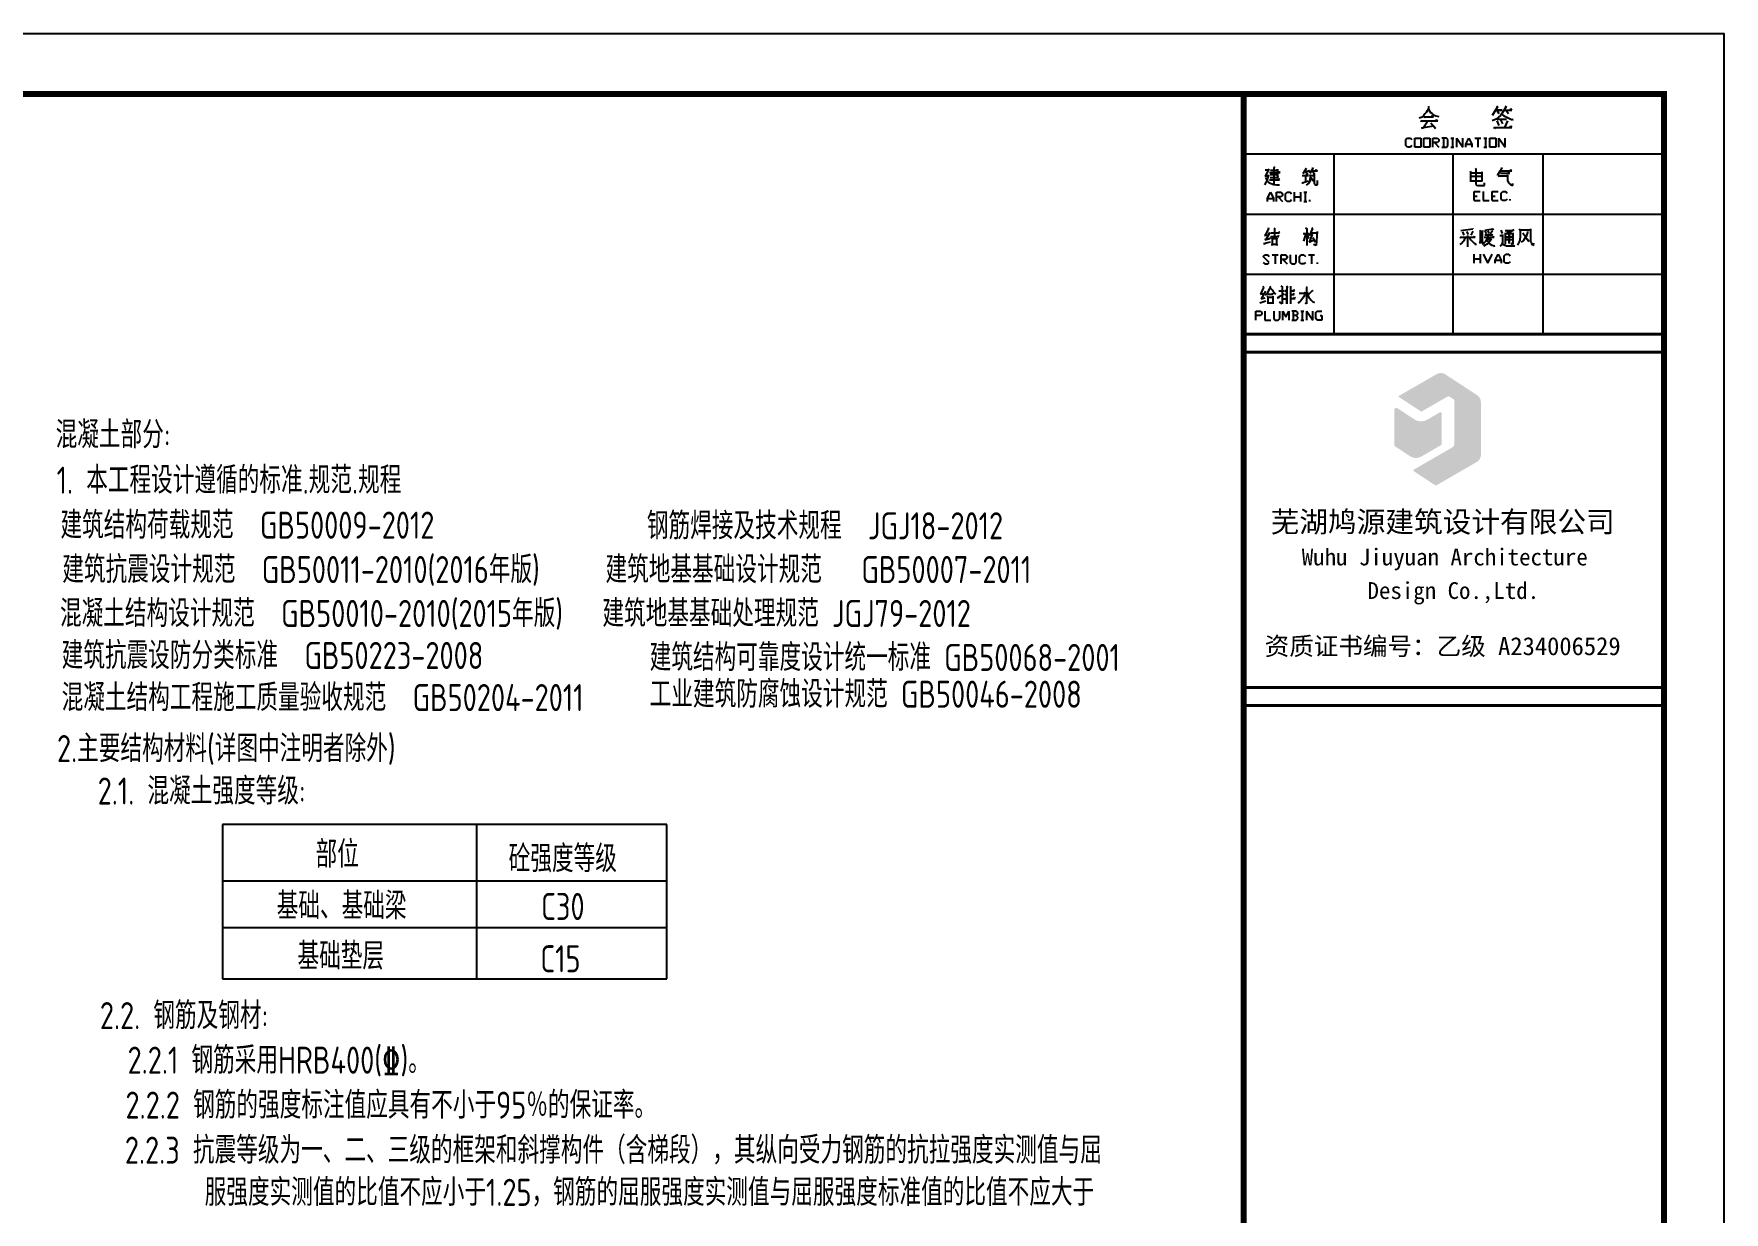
# Model space of a CAD drawing. Extents: x -307088 to 5640332, y -3541089 to -2181377.
# Drawn here: x 5535529 to 5563676, y -3023308 to -3003689 of the extents above; entities that cross this region are included whole.
import ezdxf

# ---------------------------------------------------------------- set-up
doc = ezdxf.new("R2010")
doc.units = 0
doc.header["$LTSCALE"] = 100
doc.header["$MEASUREMENT"] = 0
doc.layers.get('0').update_dxf_attribs({"linetype": 'CONTINUOUS'})
doc.layers.add('PUB_TITLE', color=4, linetype='CONTINUOUS')
doc.layers.add('WINDOW_TEXT', color=7, linetype='CONTINUOUS')
doc.styles.add('_HZTXT', font='tssdeng.shx', dxfattribs={"width": 0.8, "bigfont": 'HZTXT.shx'})
doc.styles.add('STYLE4', font='', dxfattribs={"width": 0.8})
doc.styles.add('图签2', font='simhei.ttf', dxfattribs={"height": 1000})
doc.styles.get('STYLE4').set_extended_font_data('FangSong_GB2312')

# ---------------------------------------------------------------- blocks, each defined once
blk = doc.blocks.new('A$C14C63DED')
at = {"layer": 'PUB_TITLE'}
h = blk.add_hatch(color=256, dxfattribs=at)
edge = h.paths.add_edge_path()
edge.add_ellipse((3863.324839140289, 52293.58846832626), major_axis=(-96.11861905933911, 96.11861905933907), ratio=0.9999999999999653, start_angle=225.0000000001424, end_angle=281.7428642561471)
edge.add_line((3937.869731198065, 52407.2574479105), (3406.361421654932, 52755.82422155421))
edge.add_ellipse((3331.816529597156, 52642.15524197044), major_axis=(-96.11861905915728, 96.11861905915721), ratio=0.9999999999999974, start_angle=-78.25713574382821, end_angle=-14.99999997287442)
edge.add_line((3263.850402223878, 52759.87602764415), (2619.976920763962, 52388.13550020708))
edge.add_line((2619.976920763962, 52388.13550020661), (3007.587151332758, 52133.93806796661))
edge.add_line((3007.587151332758, 52133.93806796707), (3442.204017699696, 52384.86423248379))
edge.add_ellipse((3459.195549543016, 52355.43403606536), major_axis=(24.02965476462497, 24.02965476462495), ratio=0.9999999999999747, start_angle=371.7428642561522, end_angle=435.0000000271238, ccw=False)
edge.add_line((3477.83177255746, 52383.85128096119), (3541.923982386477, 52341.81917272462))
edge.add_ellipse((3523.287759373896, 52313.40192782879), major_axis=(24.02965476518551, 24.02965476518549), ratio=0.9999999999997464, start_angle=314.99999999992565, end_angle=371.74286425592777, ccw=False)
edge.add_line((3557.270823060535, 52313.40192782832), (3557.270823060535, 51598.38360920548))
edge.add_ellipse((3489.304695687257, 51598.38360920595), major_axis=(-48.05930952963007, 48.05930952963), ratio=0.999999999999946, start_angle=165.0000000265585, end_angle=224.999999999599, ccw=False)
edge.add_line((3523.287759373896, 51539.52321636863), (2888.642525701784, 51173.11062026955))
edge.add_ellipse((2898.837444803677, 51155.45250241878), major_axis=(-14.41779285875863, 14.41779285875861), ratio=0.9999999999999009, start_angle=-14.99999997343389, end_angle=101.742864255415)
edge.add_line((2887.655710997991, 51138.40215548128), (3237.080770551227, 50909.24681877019))
edge.add_ellipse((3248.262504356913, 50926.29716570722), major_axis=(14.41779285878494, 14.41779285878494), ratio=0.9999999999999939, start_angle=191.7428642543983, end_angle=255.000000025383)
edge.add_line((3258.457423462532, 50908.63904785598), (3931.290966511704, 51297.09967462998))
edge.add_ellipse((3863.324839140289, 51414.82046030369), major_axis=(96.11861905947087, 96.11861905947083), ratio=0.9999999999999477, start_angle=255.0000000270828, end_angle=315.0000000001423)
edge.add_line((3999.257093886845, 51414.82046030415), (3999.257093886845, 52293.58846832672))
h = blk.add_hatch(color=256, dxfattribs=at)
edge = h.paths.add_edge_path()
edge.add_ellipse((2584.989450226538, 51579.92808383238), major_axis=(19.81075613763312, 19.81075613763311), ratio=0.9999999999998969, start_angle=135.0000000030776, end_angle=191.742864259058)
edge.add_line((2569.625198303722, 51556.50006897934), (2824.955129499547, 51389.05295905843))
edge.add_ellipse((2917.140641047619, 51529.6210481748), major_axis=(-118.8645368261325, 118.8645368261325), ratio=0.9999999999999803, start_angle=101.7428642559012, end_angle=165.0000000269085)
edge.add_line((3001.190561125986, 51384.04231638601), (3331.906935161911, 51574.98150375206))
edge.add_ellipse((3317.898615146987, 51599.24462571694), major_axis=(-19.81075613763768, 19.81075613763768), ratio=0.9999999999999422, start_angle=165.0000000269174, end_angle=224.9999999999087)
edge.add_line((3345.915255173109, 51599.24462571694), (3345.915255173109, 52104.60047014337))
edge.add_ellipse((3325.525416961871, 52104.60047014384), major_axis=(14.41779285884241, 14.4177928588424), ratio=0.999999999999947, start_angle=314.9999999999985, end_angle=435.0000000256456)
edge.add_line((3315.330497856252, 52122.25858799508), (3104.090503401123, 52000.29912046669))
edge.add_ellipse((3002.141312344931, 52176.88029897772), major_axis=(-144.1779285887419, 144.1779285887419), ratio=0.999999999999995, start_angle=101.74286425591981, end_angle=165.0000000268788, ccw=False)
edge.add_line((2890.323974258266, 52006.37682960229), (2609.592083242722, 52190.48271798203))
edge.add_ellipse((2590.955860226415, 52162.06547308573), major_axis=(24.02965476501277, 24.02965476501276), ratio=0.9999999999999017, start_angle=11.7428642554654, end_angle=134.9486282428271)
edge.add_line((2556.972810200416, 52162.09594251076), (2556.972810200416, 51579.92808383098))
for p, q in [((3103.450805797242, 57142.10757401586), (3087.45080578234, 57114.10757402005)), ((3131.450805823319, 57198.10757400654), (3103.450805797242, 57142.10757401586)), ((3123.450805815868, 57218.10757400328), (3131.450805823319, 57198.10757400654)), ((3127.450805819593, 57178.1075740098), (3139.450805830769, 57150.10757401446)), ((3139.450805830769, 57150.10757401446), (3155.45080584567, 57122.10757401865)), ((4275.450806888752, 57210.10757400468), (4191.450806810521, 57070.10757402703)), ((4191.450806810521, 57070.10757402703), (4239.450806855224, 57154.10757401353)), ((4239.450806855224, 57154.10757401353), (4351.450806959532, 57154.10757401353)), ((4259.450806873851, 57226.10757400189), (4283.450806896202, 57202.10757400608)), ((4263.450806877576, 57154.10757401353), (4295.450806907378, 57098.10757402238)), ((4351.450806959532, 57154.10757401353), (4263.450806877576, 57154.10757401353)), ((4283.450806896202, 57202.10757400608), (4275.450806888752, 57210.10757400468)), ((4415.450807019137, 57206.10757400561), (4351.450806959532, 57106.10757402144)), ((4387.45080699306, 57154.10757401353), (4515.450807112269, 57154.10757401353)), ((4399.450807004236, 57222.10757400282), (4423.450807026587, 57202.10757400608)), ((4423.450807026587, 57202.10757400608), (4415.450807019137, 57206.10757400561)), ((4419.450807022862, 57150.10757401446), (4459.450807060115, 57098.10757402238)), ((4499.450807097368, 57174.10757401027), (4483.450807082467, 57158.10757401306)), ((4515.450807112269, 57154.10757401353), (4499.450807097368, 57174.10757401027)), ((3019.450805719011, 57038.10757403215), (2971.450805674307, 57018.10757403541)), ((2999.450805700384, 56978.10757404193), (3279.450805961154, 56978.10757404193)), ((3011.45080571156, 56962.10757404426), (2999.450805700384, 56978.10757404193)), ((3027.450805726461, 56978.10757404193), (3011.45080571156, 56962.10757404426)), ((3207.450805894099, 56890.1075740559), (3011.45080571156, 56854.10757406149)), ((3011.45080571156, 56854.10757406149), (3039.450805737637, 56858.10757406102)), ((3043.450805741362, 57062.10757402843), (3019.450805719011, 57038.10757403215)), ((3039.450805737637, 56858.10757406102), (3115.450805808417, 56974.1075740424)), ((3067.450805763714, 57090.10757402377), (3043.450805741362, 57062.10757402843)), ((3051.450805748813, 57042.10757403169), (3207.450805894099, 57042.10757403169)), ((3063.450805759989, 57026.10757403402), (3051.450805748813, 57042.10757403169)), ((3079.45080577489, 57042.10757403169), (3063.450805759989, 57026.10757403402)), ((3087.45080578234, 57114.10757402005), (3067.450805763714, 57090.10757402377)), ((3155.45080584567, 57122.10757401865), (3179.450805868022, 57102.10757402191)), ((3167.450805856846, 56942.10757404752), (3243.450805927627, 56846.10757406289)), ((3179.450805868022, 57102.10757402191), (3211.450805897824, 57078.1075740261)), ((3191.450805879198, 57066.10757402796), (3179.450805868022, 57046.10757403076)), ((3207.450805894099, 57042.10757403169), (3191.450805879198, 57066.10757402796)), ((3243.450805927627, 56846.10757406289), (3207.450805894099, 56890.1075740559)), ((3211.450805897824, 57078.1075740261), (3247.450805931352, 57058.10757402889)), ((3247.450805931352, 57058.10757402889), (3299.450805979781, 57050.10757403029)), ((3259.450805942528, 56994.10757403914), (3247.450805931352, 56978.10757404193)), ((3279.450805961154, 56978.10757404193), (3259.450805942528, 56994.10757403914)), ((4255.450806870125, 57006.10757403728), (4187.450806806795, 56974.1075740424)), ((4211.450806829147, 56866.10757405963), (4511.450807108544, 56866.10757405963)), ((4223.450806840323, 56850.10757406242), (4211.450806829147, 56866.10757405963)), ((4247.450806862675, 56866.10757405963), (4223.450806840323, 56850.10757406242)), ((4291.450806903653, 57038.10757403215), (4255.450806870125, 57006.10757403728)), ((4263.450806877576, 56974.1075740424), (4299.450806911103, 56898.10757405451)), ((4271.450806885026, 57006.10757403728), (4427.450807030313, 57006.10757403728)), ((4323.450806933455, 57066.10757402796), (4291.450806903653, 57038.10757403215)), ((4351.450806959532, 57106.10757402144), (4323.450806933455, 57066.10757402796)), ((4327.45080693718, 56990.10757404007), (4359.450806966983, 56926.10757405031)), ((4339.450806948356, 57086.10757402424), (4379.450806985609, 57062.10757402843)), ((4379.450806985609, 57062.10757402843), (4419.450807022862, 57042.10757403169)), ((4439.450807041489, 56978.10757404193), (4395.45080700051, 56878.10757405777)), ((4419.450807022862, 57042.10757403169), (4451.450807052664, 57026.10757403402)), ((4451.450807052664, 57026.10757403402), (4495.450807093643, 57002.10757403821)), ((4495.450807093643, 56886.10757405683), (4475.450807075016, 56862.10757406056)), ((4495.450807093643, 57002.10757403821), (4535.450807130896, 56998.10757403867)), ((4511.450807108544, 56866.10757405963), (4495.450807093643, 56886.10757405683)), ((4535.450807130896, 56998.10757403867), (4503.450807101093, 56986.10757404054)), ((2750.185172106139, 56663.891856879), (2775.185172132216, 56688.8918568748)), ((2750.185172106139, 56563.89185689483), (2750.185172106139, 56663.891856879)), ((2775.185172132216, 56688.8918568748), (2825.18517217692, 56688.8918568748)), ((2825.18517217692, 56688.8918568748), (2850.185172199272, 56663.891856879)), ((2900.1851722477, 56688.8918568748), (3000.185172340833, 56688.8918568748)), ((2900.1851722477, 56538.89185689902), (2900.1851722477, 56688.8918568748)), ((3000.185172340833, 56688.8918568748), (3000.185172340833, 56538.89185689902)), ((3050.185172385536, 56688.8918568748), (3150.185172478668, 56688.8918568748)), ((3050.185172385536, 56538.89185689902), (3050.185172385536, 56688.8918568748)), ((3150.185172478668, 56688.8918568748), (3150.185172478668, 56538.89185689902)), ((3200.185172527097, 56688.8918568748), (3275.185172597878, 56688.8918568748)), ((3200.185172527097, 56538.89185689902), (3200.185172527097, 56688.8918568748)), ((3275.185172597878, 56613.89185688691), (3200.185172527097, 56613.89185688691)), ((3225.185172549449, 56613.89185688691), (3300.185172620229, 56538.89185689902)), ((3275.185172597878, 56688.8918568748), (3300.185172620229, 56663.891856879)), ((3300.185172620229, 56638.89185688272), (3275.185172597878, 56613.89185688691)), ((3300.185172620229, 56663.891856879), (3300.185172620229, 56638.89185688272)), ((3425.185172735713, 56688.8918568748), (3350.185172664933, 56688.8918568748)), ((3375.18517269101, 56688.8918568748), (3375.18517269101, 56538.89185689902)), ((3450.185172758065, 56663.891856879), (3425.185172735713, 56688.8918568748)), ((3450.185172758065, 56563.89185689483), (3450.185172758065, 56663.891856879)), ((3500.185172806494, 56688.8918568748), (3550.185172851197, 56688.8918568748)), ((3525.185172828846, 56688.8918568748), (3525.185172828846, 56538.89185689902)), ((3600.185172899626, 56688.8918568748), (3700.185172992758, 56538.89185689902)), ((3600.185172899626, 56538.89185689902), (3600.185172899626, 56688.8918568748)), ((3700.185172992758, 56538.89185689902), (3700.185172992758, 56688.8918568748)), ((3750.185173037462, 56588.8918568911), (3800.185173085891, 56688.8918568748)), ((3750.185173037462, 56588.8918568911), (3850.185173130594, 56588.8918568911)), ((3750.185173037462, 56538.89185689902), (3750.185173037462, 56588.8918568911)), ((3800.185173085891, 56688.8918568748), (3850.185173130594, 56588.8918568911)), ((3850.185173130594, 56588.8918568911), (3850.185173130594, 56538.89185689902)), ((3900.185173179023, 56688.8918568748), (4000.185173272155, 56688.8918568748)), ((3950.185173223726, 56688.8918568748), (3950.185173223726, 56538.89185689902)), ((4050.185173316859, 56688.8918568748), (4100.185173365287, 56688.8918568748)), ((4075.185173342936, 56688.8918568748), (4075.185173342936, 56538.89185689902)), ((4150.185173409991, 56688.8918568748), (4250.185173503123, 56688.8918568748)), ((4150.185173409991, 56538.89185689902), (4150.185173409991, 56688.8918568748)), ((4250.185173503123, 56688.8918568748), (4250.185173503123, 56538.89185689902)), ((4300.185173551552, 56688.8918568748), (4400.185173644684, 56538.89185689902)), ((4300.185173551552, 56538.89185689902), (4300.185173551552, 56688.8918568748)), ((4400.185173644684, 56538.89185689902), (4400.185173644684, 56688.8918568748)), ((49.99874611850828, 56424.99989727745), (7049.998752637766, 56424.99989727745)), ((1547.696590079926, 56424.99989727745), (1547.696590079926, 53452.83598654438)), ((2775.185172132216, 56538.89185689902), (2750.185172106139, 56563.89185689483)), ((2825.18517217692, 56538.89185689902), (2775.185172132216, 56538.89185689902)), ((2850.185172199272, 56563.89185689483), (2825.18517217692, 56538.89185689902)), ((3000.185172340833, 56538.89185689902), (2900.1851722477, 56538.89185689902)), ((3150.185172478668, 56538.89185689902), (3050.185172385536, 56538.89185689902)), ((3350.185172664933, 56538.89185689902), (3425.185172735713, 56538.89185689902)), ((3425.185172735713, 56538.89185689902), (3450.185172758065, 56563.89185689483)), ((3500.185172806494, 56538.89185689902), (3550.185172851197, 56538.89185689902)), ((3531.104670672677, 56424.99989727745), (3531.104670672677, 53452.83598654438)), ((4050.185173316859, 56538.89185689902), (4100.185173365287, 56538.89185689902)), ((4250.185173503123, 56538.89185689902), (4150.185173409991, 56538.89185689902)), ((5027.67570709344, 56424.99989727745), (5027.67570709344, 53452.83598654438)), ((405.9906864790246, 56158.14731470076), (453.9906865237281, 56158.14731470076)), ((469.9906865386292, 56177.34731469769), (409.1906864820048, 56049.34731471818)), ((409.1906864820048, 56049.34731471818), (421.9906864939258, 56062.14731471613)), ((412.3906864849851, 56030.14731472125), (425.190686496906, 56010.94731472433)), ((421.9906864939258, 56062.14731471613), (460.3906865296885, 56062.14731471613)), ((450.7906865207478, 56020.54731472256), (441.1906865118071, 55998.14731472638)), ((457.1906865267083, 56042.94731471874), (450.7906865207478, 56020.54731472256)), ((460.3906865296885, 56078.14731471334), (457.1906865267083, 56042.94731471874)), ((460.3906865296885, 56062.14731471613), (460.3906865296885, 56078.14731471334)), ((476.3906865445897, 56113.34731470887), (655.5906867114827, 56113.34731470887)), ((489.1906865565106, 56033.3473147219), (620.3906866787001, 56033.3473147219)), ((610.7906866697595, 56078.14731471427), (492.3906865594909, 56078.14731471427)), ((495.5906865624711, 56154.94731470197), (610.7906866697595, 56154.94731470197)), ((543.5906866071746, 56209.34731469303), (565.9906866280362, 56193.34731469583)), ((553.1906866161153, 56199.74731469434), (553.1906866161153, 55921.34731473913)), ((565.9906866280362, 56193.34731469583), (553.1906866161153, 56199.74731469434)), ((617.1906866757199, 56046.14731471939), (607.5906866667792, 56036.54731472116)), ((610.7906866697595, 56174.1473146989), (610.7906866697595, 56062.14731471706)), ((610.7906866697595, 56154.94731470197), (610.7906866697595, 56174.1473146989)), ((610.7906866697595, 56062.14731471706), (610.7906866697595, 56078.14731471427)), ((623.5906866816804, 56036.54731472116), (617.1906866757199, 56049.34731471865)), ((620.3906866787001, 56049.34731471911), (617.1906866757199, 56046.14731471939)), ((620.3906866787001, 56033.3473147219), (620.3906866787001, 56049.34731471911)), ((642.7906866995618, 56126.14731470682), (633.1906866906211, 56113.34731470887)), ((655.5906867114827, 56113.34731470887), (642.7906866995618, 56126.14731470682)), ((1023.590687050484, 56065.34731471585), (1129.190687148832, 56065.34731471585)), ((1087.590687113814, 56183.74731469667), (1036.39068706613, 56094.14731471101)), ((1065.190687092952, 56135.74731470458), (1151.590687173419, 56135.74731470458)), ((1074.790687101893, 56190.14731469564), (1090.790687116794, 56174.14731469797)), ((1077.990687101148, 56065.34731471585), (1077.990687101148, 55959.74731473252)), ((1129.190687148832, 56065.34731471585), (1077.990687101148, 56065.34731471585)), ((1081.190687107854, 56129.34731470514), (1103.590687128715, 56094.14731471101)), ((1090.790687116794, 56174.14731469797), (1087.590687113814, 56183.74731469667)), ((1103.590687128715, 56103.74731470924), (1100.390687125735, 56090.94731471175)), ((1103.590687128715, 56094.14731471101), (1103.590687128715, 56103.74731470924)), ((1132.390687155537, 56148.54731470207), (1122.790687146597, 56135.74731470458)), ((1151.590687173419, 56135.74731470458), (1132.390687155537, 56148.54731470207)), ((1145.190687163733, 56081.34731471352), (1154.790687172674, 56062.1473147166)), ((1199.590687214397, 56180.54731469741), (1148.390687166713, 56097.34731471073)), ((1154.790687172674, 56062.1473147166), (1151.590687169693, 55975.74731473066)), ((1161.190687178634, 56065.34731471632), (1221.990687235259, 56065.34731471632)), ((1164.390687181614, 56033.34731472144), (1202.790687217377, 55978.94731472991)), ((1177.190687193535, 56142.14731470309), (1276.390687285922, 56142.14731470309)), ((1186.790687202476, 56196.54731469508), (1202.790687217377, 56177.34731469769)), ((1196.390687211417, 56138.94731470384), (1218.790687232278, 56097.34731471073)), ((1202.790687217377, 56177.34731469769), (1199.590687214397, 56180.54731469741)), ((1225.190687238239, 56106.94731470942), (1215.590687229298, 56087.74731471203)), ((1218.790687232278, 56097.34731471073), (1225.190687238239, 56106.94731470942)), ((1221.990687235259, 56087.7473147125), (1221.990687235259, 55937.34731473681)), ((1221.990687235259, 56065.34731471632), (1221.990687235259, 56087.7473147125)), ((1257.190687268041, 56158.14731470076), (1244.39068725612, 56145.34731470281)), ((1276.390687285922, 56142.14731470309), (1257.190687268041, 56158.14731470076)), ((3817.407588868402, 56138.02046453021), (3827.007588877343, 56122.02046453254)), ((3827.007588877343, 56122.02046453254), (3827.007588877343, 55958.82046455843)), ((3830.207588880323, 56109.22046453413), (4012.607589050196, 56109.22046453413)), ((3830.207588880323, 56054.82046454307), (4012.607589050196, 56054.82046454307)), ((3903.807588948868, 56189.22046452155), (3916.607588960789, 56179.62046452286)), ((3916.607588960789, 56179.62046452286), (3916.607588960789, 55914.0204645656)), ((4015.807589053176, 56128.42046453152), (4015.807589053176, 55965.22046455741)), ((4343.467431879602, 56182.82046452258), (4273.067431814037, 56064.42046454176)), ((4273.067431814037, 56064.42046454176), (4317.867431855761, 56144.42046452872)), ((4292.267431831919, 56058.02046454232), (4439.467431969009, 56058.02046454232)), ((4308.26743184682, 56042.02046454512), (4292.267431831919, 56058.02046454232)), ((4317.867431855761, 56058.02046454232), (4308.26743184682, 56042.02046454512)), ((4317.867431855761, 56144.42046452872), (4513.067432037555, 56144.42046452872)), ((4324.267431861721, 56102.82046453562), (4481.067432007752, 56102.82046453562)), ((4337.067431873642, 56202.02046451997), (4346.667431882583, 56176.42046452407)), ((4346.667431882583, 56176.42046452407), (4343.467431879602, 56182.82046452258)), ((4439.467431969009, 56077.22046453971), (4439.467431969009, 56038.82046454586)), ((4439.467431969009, 56058.02046454232), (4439.467431969009, 56077.22046453971)), ((4439.467431969009, 56038.82046454586), (4439.467431969009, 56010.0204645507)), ((4465.067431992851, 56115.6204645331), (4452.26743198093, 56099.6204645359)), ((4481.067432007752, 56102.82046453562), (4465.067431992851, 56115.6204645331)), ((4497.067432022654, 56160.4204645264), (4484.267432010733, 56141.22046452947)), ((4513.067432037555, 56144.42046452872), (4497.067432022654, 56160.4204645264)), ((418.7906864909455, 55946.94731473411), (393.1906864671037, 55908.54731474072)), ((431.5906865028664, 55972.54731473047), (418.7906864909455, 55946.94731473411)), ((425.190686496906, 56010.94731472433), (431.5906865028664, 55988.54731472768)), ((441.1906865118071, 55998.14731472638), (431.5906865028664, 55972.54731473047)), ((431.5906865028664, 55988.54731472768), (447.5906865177676, 55966.1473147315)), ((447.5906865177676, 55966.1473147315), (473.1906865416095, 55943.74731473485)), ((447.6153340255842, 55685.83673667256), (497.6153340740129, 55785.83673665673)), ((473.1906865416095, 55943.74731473485), (505.1906865714118, 55930.94731473736)), ((476.3906865445897, 55994.94731472759), (645.990686702542, 55994.94731472759)), ((497.6153340740129, 55785.83673665673), (547.6153341187164, 55685.83673667256)), ((505.1906865714118, 55930.94731473736), (549.990686613135, 55918.14731473941)), ((549.990686613135, 55918.14731473941), (597.9906866578385, 55911.7473147409)), ((597.6153341671452, 55785.83673665673), (672.6153342342004, 55785.83673665673)), ((597.6153341671452, 55635.83673668047), (597.6153341671452, 55785.83673665673)), ((597.9906866578385, 55911.7473147409), (645.990686702542, 55911.7473147409)), ((636.3906866936013, 56010.94731472479), (617.1906866757199, 55994.94731472759)), ((645.990686702542, 55994.94731472759), (636.3906866936013, 56010.94731472479)), ((672.6153342342004, 55785.83673665673), (697.6153342602775, 55760.83673666045)), ((697.6153342602775, 55735.83673666464), (672.6153342342004, 55710.83673666883)), ((697.6153342602775, 55760.83673666045), (697.6153342602775, 55735.83673666464)), ((747.6153343049809, 55760.83673666045), (772.6153343273327, 55785.83673665673)), ((747.6153343049809, 55660.83673667628), (747.6153343049809, 55760.83673666045)), ((772.6153343273327, 55785.83673665673), (822.6153343757614, 55785.83673665673)), ((822.6153343757614, 55785.83673665673), (847.6153343981132, 55760.83673666045)), ((897.615334446542, 55635.83673668047), (897.615334446542, 55785.83673665673)), ((997.6153345396742, 55785.83673665673), (997.6153345396742, 55635.83673668047)), ((1020.390687047504, 55943.74731473532), (1125.990687145852, 55978.94731472991)), ((1036.390687062405, 55934.14731473709), (1020.390687047504, 55943.74731473532)), ((1042.790687068366, 55946.94731473457), (1036.390687062405, 55934.14731473709)), ((1047.615334584378, 55785.83673665673), (1097.615334632806, 55785.83673665673)), ((1072.615334606729, 55785.83673665673), (1072.615334606729, 55635.83673668047)), ((1135.590687154792, 55937.34731473681), (1090.790687113069, 55905.34731474193)), ((1151.590687169693, 55975.74731473066), (1135.590687154792, 55937.34731473681)), ((1209.190687223338, 55988.54731472861), (1196.390687211417, 55994.94731472759)), ((1202.790687217377, 55978.94731472991), (1209.190687223338, 55988.54731472861)), ((1221.990687235259, 55937.34731473681), (1231.590687244199, 55918.14731473941)), ((1231.590687244199, 55918.14731473941), (1241.19068725314, 55911.7473147409)), ((1241.19068725314, 55911.7473147409), (1253.990687265061, 55908.54731474072)), ((1253.990687265061, 55908.54731474072), (1279.590687288903, 55908.54731474072)), ((1279.590687288903, 55908.54731474072), (1279.590687288903, 55982.14731472917)), ((3833.407588883303, 55974.82046455611), (4012.607589050196, 55974.82046455611)), ((3888.722619264387, 55799.52622831846), (3988.722619357519, 55799.52622831846)), ((3888.722619264387, 55649.52622834221), (3888.722619264387, 55799.52622831846)), ((3916.607588960789, 55914.0204645656), (3923.00758896675, 55904.42046456691)), ((3923.00758896675, 55904.42046456691), (3945.407588987611, 55901.22046456719)), ((3945.407588987611, 55901.22046456719), (4057.407589091919, 55901.22046456719)), ((4038.722619402222, 55799.52622831846), (4038.722619402222, 55649.52622834221)), ((4057.407589091919, 55901.22046456719), (4057.407589091919, 55942.82046456076)), ((4188.722619543783, 55799.52622831846), (4288.722619636916, 55799.52622831846)), ((4188.722619543783, 55649.52622834221), (4188.722619543783, 55799.52622831846)), ((4338.722619681619, 55774.52622832265), (4363.722619703971, 55799.52622831846)), ((4338.722619681619, 55674.52622833848), (4338.722619681619, 55774.52622832265)), ((4363.722619703971, 55799.52622831846), (4413.7226197524, 55799.52622831846)), ((4413.7226197524, 55799.52622831846), (4438.722619774751, 55774.52622832265)), ((4439.467431969009, 56010.0204645507), (4442.66743197199, 55974.82046455611)), ((4442.66743197199, 55974.82046455611), (4461.867431989871, 55939.62046456151)), ((4461.867431989871, 55939.62046456151), (4497.067432022654, 55910.82046456635)), ((4497.067432022654, 55910.82046456635), (4532.267432055436, 55898.0204645684)), ((4532.267432055436, 55898.0204645684), (4532.267432055436, 55933.220464563)), ((447.6153340255842, 55685.83673667256), (547.6153341187164, 55685.83673667256)), ((447.6153340255842, 55635.83673668047), (447.6153340255842, 55685.83673667256)), ((547.6153341187164, 55685.83673667256), (547.6153341187164, 55635.83673668047)), ((672.6153342342004, 55710.83673666883), (597.6153341671452, 55710.83673666883)), ((622.6153341894969, 55710.83673666883), (697.6153342602775, 55635.83673668047)), ((772.6153343273327, 55635.83673668047), (747.6153343049809, 55660.83673667628)), ((822.6153343757614, 55635.83673668047), (772.6153343273327, 55635.83673668047)), ((847.6153343981132, 55660.83673667628), (822.6153343757614, 55635.83673668047)), ((897.615334446542, 55710.83673666883), (997.6153345396742, 55710.83673666883)), ((1047.615334584378, 55635.83673668047), (1097.615334632806, 55635.83673668047)), ((1147.61533467751, 55635.83673668047), (1147.61533467751, 55660.83673667628)), ((3888.722619264387, 55724.5262283301), (3938.72261930909, 55724.5262283301)), ((3888.722619264387, 55649.52622834221), (3988.722619357519, 55649.52622834221)), ((4038.722619402222, 55649.52622834221), (4138.722619495355, 55649.52622834221)), ((4188.722619543783, 55724.5262283301), (4238.722619588487, 55724.5262283301)), ((4188.722619543783, 55649.52622834221), (4288.722619636916, 55649.52622834221)), ((4363.722619703971, 55649.52622834221), (4338.722619681619, 55674.52622833848)), ((4413.7226197524, 55649.52622834221), (4363.722619703971, 55649.52622834221)), ((4438.722619774751, 55674.52622833848), (4413.7226197524, 55649.52622834221)), ((4488.72261982318, 55649.52622834221), (4488.72261982318, 55674.52622833848)), ((49.99874611850828, 55424.99989743764), (7049.998752637766, 55424.99989743764)), ((460.3906865296885, 55179.57031476218), (405.9906864790246, 55070.77031478006)), ((453.9906865237281, 55198.77031475957), (460.3906865296885, 55179.57031476218)), ((549.990686613135, 55189.17031476134), (569.1906866310164, 55179.57031476265)), ((562.790686625056, 55185.97031476162), (562.790686625056, 55054.77031478239)), ((569.1906866310164, 55179.57031476265), (562.790686625056, 55185.97031476162)), ((1077.990687104873, 55195.57031475985), (1100.390687125735, 55182.7703147619)), ((1100.390687125735, 55182.7703147619), (1100.390687125735, 54897.97031480772)), ((1196.390687215142, 55182.77031476237), (1138.790687161498, 55061.17031478183)), ((1183.590687203221, 55198.77031475957), (1196.390687215142, 55182.77031476237)), ((3863.898637420498, 55171.40072011529), (3665.498637235723, 55142.60072012013)), ((3860.698637417518, 55184.20072011277), (3863.898637420498, 55171.40072011529)), ((4199.898637733422, 55171.40072011529), (4065.498637608252, 55149.0007201191)), ((4193.498637727462, 55181.00072011352), (4206.298637739383, 55161.80072011659)), ((4206.298637739383, 55161.80072011659), (4199.898637733422, 55171.40072011529)), ((4638.298638141714, 55177.80072011426), (4654.298638156615, 55158.60072011687)), ((4823.898638314568, 55177.80072011333), (4823.898638314568, 54995.40072014276)), ((386.7906864611432, 54933.17031480232), (495.5906865624711, 54961.97031479748)), ((399.5906864730641, 54923.57031480363), (386.7906864611432, 54933.17031480232)), ((393.1906864671037, 55064.37031478109), (460.3906865296885, 55080.37031477829)), ((405.9906864790246, 55070.77031478006), (393.1906864671037, 55064.37031478109)), ((399.5906864730641, 54993.97031479236), (485.9906865535304, 55016.37031478854)), ((415.5906864879653, 55000.37031479133), (399.5906864730641, 54993.97031479236)), ((418.7906864909455, 54942.77031480055), (399.5906864730641, 54923.57031480363)), ((485.9906865535304, 55118.77031477215), (415.5906864879653, 55000.37031479133)), ((460.3906865296885, 55080.37031477829), (485.9906865535304, 55118.77031477215)), ((479.5906865475699, 55025.97031478724), (476.3906865445897, 55013.17031478928)), ((485.9906865535304, 55016.37031478854), (479.5906865475699, 55025.97031478724)), ((498.7906865654513, 55109.17031477392), (645.990686702542, 55109.17031477392)), ((508.390686574392, 55099.57031477522), (498.7906865654513, 55109.17031477392)), ((498.7906865654513, 55051.57031478314), (636.3906866936013, 55051.57031478314)), ((505.1906865714118, 55035.57031478593), (498.7906865654513, 55051.57031478314)), ((517.9906865833327, 55045.17031478416), (505.1906865714118, 55035.57031478593)), ((517.9906865833327, 55109.17031477392), (508.390686574392, 55099.57031477522)), ((508.390686574392, 55029.17031478649), (521.190686586313, 55016.37031478854)), ((521.190686586313, 55016.37031478854), (521.190686586313, 54901.17031480698)), ((601.1906866608188, 55009.97031478956), (521.190686586313, 55009.97031478956)), ((521.190686586313, 54923.57031480316), (601.1906866608188, 54923.57031480316)), ((521.190686586313, 54901.17031480698), (521.190686586313, 54923.57031480316)), ((601.1906866608188, 55022.77031478751), (601.1906866608188, 55009.97031478956)), ((601.1906866608188, 54901.17031480698), (601.1906866608188, 55022.77031478751)), ((601.1906866608188, 54923.57031480316), (601.1906866608188, 54901.17031480698)), ((620.3906866787001, 55067.57031478081), (617.1906866757199, 55054.77031478286)), ((636.3906866936013, 55051.57031478314), (620.3906866787001, 55067.57031478081)), ((636.3906866936013, 55128.37031477131), (626.7906866846606, 55112.37031477364)), ((645.990686702542, 55109.17031477392), (636.3906866936013, 55128.37031477131)), ((1039.590687069111, 55102.77031477448), (1135.590687158518, 55102.77031477448)), ((1081.190687107854, 55099.57031477522), (1042.790687072091, 54974.7703147959)), ((1100.390687125735, 55080.37031477876), (1135.590687158518, 55016.370314789)), ((1189.990687209181, 55083.57031477895), (1138.790687161498, 54958.77031479916)), ((1138.790687161498, 54958.77031479916), (1218.790687236004, 54993.97031479375)), ((1170.7906871913, 55112.37031477364), (1266.790687280707, 55112.37031477364)), ((1177.190687197261, 55096.3703147769), (1189.990687209181, 55083.57031477895)), ((1202.790687221102, 55035.57031478733), (1231.590687247925, 54958.77031479962)), ((1253.990687268786, 54897.97031480819), (1212.390687230043, 54917.17031480558)), ((1237.990687253885, 54968.37031479832), (1221.990687238984, 54990.7703147945)), ((1231.590687247925, 54958.77031479962), (1237.990687253885, 54968.37031479832)), ((1269.990687283687, 55134.77031476982), (1253.990687268786, 54897.97031480819)), ((3671.898637245409, 54934.60072015319), (3649.498637224548, 54915.40072015626)), ((3652.698637223803, 55037.00072013633), (3902.298637456261, 55037.00072013633)), ((3662.298637232743, 55024.20072013885), (3652.698637223803, 55037.00072013633)), ((3684.698637253605, 54947.40072015114), (3671.898637245409, 54934.60072015319)), ((3700.698637268506, 54960.20072014909), (3684.698637253605, 54947.40072015114)), ((3691.098637259565, 55126.60072012246), (3716.698637283407, 55075.40072013065)), ((3713.498637280427, 54979.40072014602), (3700.698637268506, 54960.20072014909)), ((3719.898637286387, 54995.40072014323), (3713.498637280427, 54979.40072014602)), ((3729.498637295328, 55011.4007201409), (3719.898637286387, 54995.40072014323)), ((3735.898637301289, 55024.20072013885), (3729.498637295328, 55011.4007201409)), ((3761.49863732513, 55136.20072012069), (3787.098637348972, 55081.80072012963)), ((3777.498637340032, 55065.80072013149), (3777.498637340032, 54877.00072016194)), ((3806.298637366854, 55030.60072013782), (3812.698637372814, 55014.60072014062)), ((3812.698637372814, 55014.60072014062), (3828.698637387715, 54995.40072014323)), ((3828.698637387715, 54995.40072014323), (3841.498637399636, 54982.60072014574)), ((3867.098637423478, 55139.40072012041), (3831.898637390696, 55075.40072013065)), ((3841.498637399636, 54982.60072014574), (3857.498637414537, 54966.60072014807)), ((3857.498637414537, 54966.60072014807), (3873.498637429439, 54950.60072015086)), ((3873.498637429439, 54950.60072015086), (3886.298637441359, 54941.00072015217)), ((3889.49863744434, 55049.80072013382), (3879.898637435399, 55033.80072013661)), ((3886.298637441359, 54941.00072015217), (3908.698637462221, 54925.00072015449)), ((3902.298637456261, 55037.00072013633), (3889.49863744434, 55049.80072013382)), ((3895.8986374503, 54921.80072015524), (3924.698637477122, 54921.80072015524)), ((3975.898637524806, 55158.60072011687), (3988.698637536727, 55145.80072011892)), ((3982.298637530766, 54969.80072014732), (4027.09863757249, 54969.80072014732)), ((3988.698637536727, 54969.80072014732), (3982.298637530766, 54969.80072014732)), ((3985.498637533747, 55053.000720134), (4030.29863757547, 55053.000720134)), ((3988.698637536727, 55145.80072011892), (3988.698637536727, 54934.60072015272)), ((4027.09863757249, 55136.20072012115), (3988.698637536727, 55136.20072012115)), ((3988.698637536727, 54934.60072015272), (3988.698637536727, 54969.80072014732)), ((4049.498637593351, 54941.0007201517), (4017.498637563549, 54915.4007201558)), ((4027.09863757249, 55149.0007201191), (4027.09863757249, 55136.20072012115)), ((4027.09863757249, 54937.80072015245), (4027.09863757249, 55149.0007201191)), ((4027.09863757249, 54969.80072014732), (4027.09863757249, 54937.80072015245)), ((4071.898637614213, 54905.8007201571), (4043.098637587391, 54889.8007201599)), ((4068.698637611233, 54963.40072014788), (4049.498637593351, 54941.0007201517)), ((4052.698637596332, 55037.0007201368), (4222.298637754284, 55037.0007201368)), ((4062.298637605272, 55078.60072013037), (4193.498637727462, 55078.60072013037)), ((4065.498637608252, 55149.0007201191), (4087.898637629114, 55094.60072012758)), ((4091.098637632094, 54998.60072014248), (4068.698637611233, 54963.40072014788)), ((4100.698637641035, 54921.80072015431), (4071.898637614213, 54905.8007201571)), ((4110.298637649976, 55033.80072013708), (4091.098637632094, 54998.60072014248)), ((4097.498637638055, 54995.40072014276), (4113.498637652956, 54973.00072014658)), ((4100.698637641035, 55005.00072014146), (4171.0986377066, 55005.00072014146)), ((4129.498637667857, 54947.40072015068), (4100.698637641035, 54921.80072015431)), ((4119.898637658916, 55075.40072013065), (4110.298637649976, 55033.80072013708)), ((4113.498637652956, 54973.00072014658), (4132.698637670837, 54947.40072015068)), ((4116.698637655936, 55142.60072012013), (4129.498637667857, 55101.00072012655)), ((4155.098637691699, 54979.40072014555), (4129.498637667857, 54947.40072015068)), ((4132.698637670837, 54947.40072015068), (4155.098637691699, 54925.00072015449)), ((4190.298637724482, 55142.60072012013), (4151.898637688719, 55091.40072012786)), ((4171.0986377066, 55011.40072014043), (4155.098637691699, 54979.40072014555)), ((4155.098637691699, 54925.00072015449), (4180.698637715541, 54905.8007201571)), ((4171.0986377066, 55005.00072014146), (4171.0986377066, 55011.40072014043)), ((4187.098637721501, 55088.2007201286), (4180.698637715541, 55078.60072013037)), ((4180.698637715541, 54905.8007201571), (4225.498637757264, 54896.20072015841)), ((4193.498637727462, 55078.60072013037), (4187.098637721501, 55088.2007201286)), ((4206.298637739383, 55049.80072013475), (4196.698637730442, 55033.80072013708)), ((4222.298637754284, 55037.0007201368), (4206.298637739383, 55049.80072013475)), ((4228.698637760244, 54896.20072015841), (4209.498637742363, 54886.60072016018)), ((4225.498637757264, 54896.20072015841), (4228.698637760244, 54896.20072015841)), ((4315.098637840711, 55065.80072013196), (4359.898637882434, 55065.80072013196)), ((4331.098637855612, 54899.40072015859), (4315.098637840711, 54889.8007201599)), ((4331.098637855612, 55158.60072011687), (4353.498637876473, 55097.80072012683)), ((4343.898637867533, 54912.20072015654), (4331.098637855612, 54899.40072015859)), ((4359.898637882434, 54937.80072015245), (4343.898637867533, 54912.20072015654)), ((4359.898637882434, 55085.00072012935), (4359.898637882434, 54937.80072015245)), ((4359.898637882434, 55065.80072013196), (4359.898637882434, 55085.00072012935)), ((4359.898637882434, 54925.00072015449), (4369.498637891375, 54915.40072015626)), ((4369.498637891375, 54915.40072015626), (4395.098637915216, 54905.80072015757)), ((4395.098637915216, 54905.80072015757), (4423.898637942038, 54893.00072016008)), ((4401.498637921177, 55149.0007201191), (4532.698638043366, 55149.0007201191)), ((4407.898637927137, 55113.80072012404), (4407.898637927137, 55097.80072012637)), ((4407.898637927137, 54921.80072015431), (4407.898637927137, 55113.80072012404)), ((4407.898637927137, 55097.80072012637), (4532.698638043366, 55097.80072012637)), ((4411.098637930118, 54998.60072014201), (4532.698638043366, 54998.60072014201)), ((4468.698637983762, 54998.60072014201), (4411.098637930118, 54998.60072014201)), ((4414.298637933098, 55046.60072013456), (4532.698638043366, 55046.60072013456)), ((4423.898637942038, 54893.00072016008), (4564.698638073169, 54893.00072016008)), ((4436.698637953959, 55136.20072012069), (4487.898638001643, 55101.00072012609)), ((4465.498637980781, 55113.80072012451), (4436.698637953959, 55136.20072012069)), ((4545.498638055287, 55161.80072011659), (4465.498637980781, 55113.80072012451)), ((4468.698637983762, 55091.40072012693), (4468.698637983762, 54931.400720153)), ((4468.698637983762, 55046.60072013456), (4468.698637983762, 55091.40072012693)), ((4532.698638043366, 55046.60072013456), (4468.698637983762, 55046.60072013456)), ((4468.698637983762, 54931.400720153), (4468.698637983762, 54998.60072014201)), ((4532.698638043366, 54918.60072015505), (4503.898638016544, 54931.400720153)), ((4532.698638043366, 55149.0007201191), (4545.498638055287, 55161.80072011659)), ((4532.698638043366, 55113.80072012404), (4532.698638043366, 54928.20072015375)), ((4532.698638043366, 55097.80072012637), (4532.698638043366, 55113.80072012404)), ((4532.698638043366, 54928.20072015375), (4532.698638043366, 54918.60072015505)), ((4628.698638132773, 54941.0007201517), (4609.498638114892, 54905.8007201571)), ((4638.298638141714, 54963.40072014788), (4628.698638132773, 54941.0007201517)), ((4644.698638147675, 54989.00072014425), (4638.298638141714, 54963.40072014788)), ((4647.898638150655, 55008.20072014118), (4644.698638147675, 54989.00072014425)), ((4654.298638156615, 55033.80072013708), (4647.898638150655, 55008.20072014118)), ((4654.298638156615, 55158.60072011687), (4654.298638156615, 55033.80072013708)), ((4657.498638159595, 55161.80072011612), (4820.698638311587, 55161.80072011612)), ((4705.498638208024, 54985.80072014406), (4670.298638171516, 54957.00072014891)), ((4699.098638198338, 55113.80072012357), (4795.098638287745, 54969.80072014639)), ((4724.698638225906, 55011.40072013997), (4705.498638208024, 54985.80072014406)), ((4737.498638237827, 55027.40072013717), (4724.698638225906, 55011.40072013997)), ((4753.498638252728, 55053.00072013307), (4737.498638237827, 55027.40072013717)), ((4766.298638260923, 55081.80072012823), (4753.498638252728, 55053.00072013307)), ((4775.898638273589, 55117.00072012283), (4766.298638260923, 55081.80072012823)), ((4772.698638266884, 55133.0007201205), (4775.898638273589, 55117.00072012283)), ((4798.298638290726, 54985.80072014406), (4785.49863828253, 54985.80072014406)), ((4795.098638287745, 54969.80072014639), (4798.298638290726, 54985.80072014406)), ((4823.898638314568, 54995.40072014276), (4827.098638317548, 54969.80072014686)), ((4827.098638317548, 54969.80072014686), (4833.498638323508, 54953.80072014965)), ((4833.498638323508, 54953.80072014965), (4843.098638332449, 54931.400720153)), ((4843.098638332449, 54931.400720153), (4859.09863834735, 54912.20072015608)), ((4859.09863834735, 54912.20072015608), (4875.098638362251, 54902.60072015738)), ((4875.098638362251, 54902.60072015738), (4881.498638368212, 54941.00072015123)), ((375.4918295023963, 54717.64765791595), (400.491829524748, 54742.64765791222)), ((475.4918295955285, 54617.64765793178), (375.4918295023963, 54717.64765791595)), ((375.4918295023963, 54617.64765793178), (400.491829524748, 54592.64765793597)), ((400.491829524748, 54742.64765791222), (450.4918295694515, 54742.64765791222)), ((450.4918295694515, 54742.64765791222), (475.4918295955285, 54717.64765791595)), ((450.4918295694515, 54592.64765793597), (475.4918295955285, 54617.64765793178)), ((525.491829640232, 54742.64765791222), (625.4918297333643, 54742.64765791222)), ((575.4918296886608, 54742.64765791222), (575.4918296886608, 54592.64765793597)), ((675.4918297817931, 54742.64765791222), (750.4918298488483, 54742.64765791222)), ((675.4918297817931, 54592.64765793597), (675.4918297817931, 54742.64765791222)), ((750.4918298488483, 54667.64765792387), (675.4918297817931, 54667.64765792387)), ((700.4918298041448, 54667.64765792387), (775.4918298749253, 54592.64765793597)), ((750.4918298488483, 54742.64765791222), (775.4918298749253, 54717.64765791595)), ((775.4918298749253, 54692.64765791968), (750.4918298488483, 54667.64765792387)), ((775.4918298749253, 54717.64765791595), (775.4918298749253, 54692.64765791968)), ((825.4918299196288, 54742.64765791222), (825.4918299196288, 54617.64765793178)), ((825.4918299196288, 54617.64765793178), (850.4918299419805, 54592.64765793597)), ((900.4918299904093, 54592.64765793597), (925.491830012761, 54617.64765793178)), ((925.491830012761, 54617.64765793178), (925.491830012761, 54742.64765791222)), ((975.4918300611898, 54717.64765791595), (1000.491830083542, 54742.64765791222)), ((975.4918300611898, 54617.64765793178), (975.4918300611898, 54717.64765791595)), ((1000.491830083542, 54592.64765793597), (975.4918300611898, 54617.64765793178)), ((1000.491830083542, 54742.64765791222), (1050.491830128245, 54742.64765791222)), ((1050.491830128245, 54742.64765791222), (1075.491830154322, 54717.64765791595)), ((1075.491830154322, 54617.64765793178), (1050.491830128245, 54592.64765793597)), ((1125.491830199026, 54742.64765791222), (1225.491830292158, 54742.64765791222)), ((1175.491830247454, 54742.64765791222), (1175.491830247454, 54592.64765793597)), ((1275.491830340587, 54592.64765793597), (1275.491830340587, 54617.64765793178)), ((3888.722619264387, 54604.46931118425), (3888.722619264387, 54754.46931116004)), ((3888.722619264387, 54679.46931117214), (3988.722619357519, 54679.46931117214)), ((3988.722619357519, 54754.46931116004), (3988.722619357519, 54604.46931118425)), ((4038.722619402222, 54754.46931116004), (4113.722619473003, 54604.46931118425)), ((4113.722619473003, 54604.46931118425), (4188.722619543783, 54754.46931116004)), ((4238.722619588487, 54654.46931117587), (4288.722619636916, 54754.46931116004)), ((4238.722619588487, 54654.46931117587), (4338.722619681619, 54654.46931117587)), ((4238.722619588487, 54604.46931118425), (4238.722619588487, 54654.46931117587)), ((4288.722619636916, 54754.46931116004), (4338.722619681619, 54654.46931117587)), ((4338.722619681619, 54654.46931117587), (4338.722619681619, 54604.46931118425)), ((4388.722619730048, 54729.46931116423), (4413.7226197524, 54754.46931116004)), ((4388.722619730048, 54629.46931118006), (4388.722619730048, 54729.46931116423)), ((4413.7226197524, 54604.46931118425), (4388.722619730048, 54629.46931118006)), ((4413.7226197524, 54754.46931116004), (4463.722619797103, 54754.46931116004)), ((4463.722619797103, 54754.46931116004), (4488.72261982318, 54729.46931116423)), ((4488.72261982318, 54629.46931118006), (4463.722619797103, 54604.46931118425)), ((49.99874611850828, 54424.99989759736), (7049.998752637766, 54424.99989759736)), ((400.491829524748, 54592.64765793597), (450.4918295694515, 54592.64765793597)), ((850.4918299419805, 54592.64765793597), (900.4918299904093, 54592.64765793597)), ((1050.491830128245, 54592.64765793597), (1000.491830083542, 54592.64765793597)), ((4463.722619797103, 54604.46931118425), (4413.7226197524, 54604.46931118425)), ((378.8219265667722, 54199.08860105695), (327.6219265190884, 54090.28860107483)), ((327.6219265190884, 54090.28860107483), (382.0219265697524, 54099.88860107306)), ((410.8219265965745, 54141.48860106664), (340.4219265310094, 54010.28860108741)), ((369.2219265578315, 54221.48860105313), (378.8219265667722, 54199.08860105695)), ((426.8219266114756, 54087.08860107558), (407.6219265935943, 54071.08860107791)), ((436.4219266204163, 54099.88860107306), (426.8219266114756, 54087.08860107558)), ((433.2219266174361, 54064.68860107893), (449.2219266323373, 54048.68860108173)), ((446.021926629357, 54112.68860107102), (436.4219266204163, 54099.88860107306)), ((458.821926641278, 54138.28860106692), (446.021926629357, 54112.68860107102)), ((449.2219266323373, 54048.68860108173), (449.2219266323373, 53927.08860110119)), ((452.4219266353175, 54090.2886010753), (538.8219267157838, 54090.2886010753)), ((494.0219266740605, 54208.68860105565), (458.821926641278, 54138.28860106692)), ((484.4219266651198, 54224.68860105285), (494.0219266740605, 54208.68860105565)), ((494.0219266740605, 54192.68860105844), (526.0219267038628, 54154.28860106505)), ((529.2219267068431, 54106.28860107251), (522.8219267008826, 54090.2886010753)), ((526.0219267038628, 54154.28860106505), (535.6219267128035, 54138.28860106738)), ((538.8219267157838, 54090.2886010753), (529.2219267068431, 54106.28860107251)), ((535.6219267128035, 54138.28860106738), (551.6219267277047, 54122.28860106971)), ((535.6219267128035, 54058.28860108042), (535.6219267128035, 53930.28860110091)), ((551.6219267277047, 54122.28860106971), (564.4219267396256, 54109.48860107223)), ((564.4219267396256, 54109.48860107223), (586.8219267604873, 54093.48860107455)), ((612.4219267843291, 54035.88860108377), (724.4219268886372, 54093.48860107455)), ((650.8219268200919, 54055.0886010807), (622.0219267932698, 54016.68860108685)), ((631.6219268022105, 54144.68860106589), (724.4219268886372, 54144.68860106589)), ((670.0219268379733, 54231.08860105183), (695.6219268618152, 54208.68860105565)), ((689.2219268558547, 54215.08860105462), (689.2219268558547, 53930.28860110044)), ((695.6219268618152, 54208.68860105565), (689.2219268558547, 54215.08860105462)), ((734.0219268975779, 54144.68860106636), (772.4219269333407, 54144.68860106636)), ((769.2219269303605, 54144.68860106636), (734.0219268975779, 54144.68860106636)), ((734.0219268975779, 54083.88860107632), (766.0219269273803, 54083.88860107632)), ((759.6219269214198, 54227.88860105304), (782.0219269422814, 54202.28860105714)), ((769.2219269303605, 54208.68860105611), (769.2219269303605, 53927.08860110119)), ((782.0219269422814, 54202.28860105714), (769.2219269303605, 54208.68860105611)), ((769.2219269303605, 53927.08860110119), (769.2219269303605, 54144.68860106636)), ((830.0219269869849, 54144.68860106682), (894.0219270465896, 54144.68860106682)), ((830.0219269869849, 54087.08860107604), (890.8219270436093, 54087.08860107604)), ((833.2219269899651, 53927.08860110166), (833.2219269899651, 54221.48860105406)), ((881.2219270346686, 54099.888601074), (868.4219270227477, 54083.88860107679)), ((884.4219270376489, 54160.68860106403), (871.6219270257279, 54147.88860106654)), ((890.8219270436093, 54087.08860107604), (881.2219270346686, 54099.888601074)), ((894.0219270465896, 54144.68860106682), (884.4219270376489, 54160.68860106403)), ((974.0219271210954, 54109.48860107129), (1066.821927207522, 54109.48860107129)), ((1047.621927189641, 54045.48860108154), (1028.421927171759, 54016.68860108638)), ((1060.421927201562, 54077.48860107642), (1047.621927189641, 54045.48860108154)), ((1070.021927210502, 54125.48860106897), (1060.421927201562, 54077.48860107642)), ((1066.821927207522, 54109.48860107129), (1070.021927210502, 54125.48860106897)), ((1086.021927225403, 54205.48860105593), (1105.221927243285, 54199.08860105695)), ((1095.621927234344, 54199.08860105695), (1095.621927234344, 53927.08860110026)), ((1105.221927243285, 54199.08860105695), (1095.621927234344, 54199.08860105695)), ((1105.221927243285, 54131.88860106701), (1111.621927249245, 54109.48860107083)), ((1111.621927249245, 54109.48860107083), (1118.021927255206, 54083.88860107493)), ((1118.021927255206, 54083.88860107493), (1130.821927267127, 54048.68860108033)), ((1191.621927323751, 54144.68860106543), (1130.821927267127, 54087.08860107418)), ((1130.821927267127, 54048.68860108033), (1150.021927285008, 54016.68860108545)), ((1188.421927320771, 54154.28860106412), (1198.021927329712, 54138.28860106645)), ((1198.021927329712, 54138.28860106645), (1191.621927323751, 54144.68860106543)), ((249.2747724121436, 53807.57802301645), (324.2747724829242, 53807.57802301645)), ((249.2747724121436, 53657.5780230402), (249.2747724121436, 53807.57802301645)), ((318.0219265101478, 53946.28860109765), (417.2219266025349, 53978.28860109253)), ((324.2747724829242, 53807.57802301645), (349.2747725052759, 53782.57802302018)), ((340.4219265310094, 54010.28860108741), (407.6219265935943, 54029.4886010848)), ((349.2747725052759, 53782.57802302018), (349.2747725052759, 53757.57802302437)), ((399.2747725537047, 53807.57802301645), (399.2747725537047, 53657.5780230402)), ((452.4219266353175, 54039.08860108303), (538.8219267157838, 54039.08860108303)), ((452.4219266353175, 53946.28860109812), (535.6219267128035, 53946.28860109812)), ((549.2747726915404, 53807.57802301645), (549.2747726915404, 53682.57802303648)), ((622.0219267932698, 54016.68860108685), (612.4219267843291, 54035.88860108377)), ((689.2219268558547, 53930.28860110044), (647.6219268171117, 53955.88860109635)), ((649.2747727846727, 53682.57802303648), (649.2747727846727, 53807.57802301645)), ((699.2747728331015, 53807.57802301645), (749.2747728778049, 53707.57802303229)), ((699.2747728331015, 53657.5780230402), (699.2747728331015, 53807.57802301645)), ((711.6219268767163, 54013.48860108759), (766.0219269273803, 54013.48860108759)), ((749.2747728778049, 53707.57802303229), (799.2747729262337, 53807.57802301645)), ((799.2747729262337, 53807.57802301645), (799.2747729262337, 53657.5780230402)), ((833.2219269899651, 54016.68860108731), (906.8219270585105, 54016.68860108731)), ((924.2747730417177, 53807.57802301645), (849.2747729709372, 53807.57802301645)), ((874.2747729932889, 53807.57802301645), (874.2747729932889, 53657.5780230402)), ((894.0219270465896, 54032.68860108452), (884.4219270376489, 54016.68860108731)), ((906.8219270585105, 54016.68860108731), (894.0219270465896, 54032.68860108452)), ((949.2747730640694, 53782.57802302018), (924.2747730417177, 53807.57802301645)), ((977.2219271240756, 53959.0886010956), (948.4219270972535, 53939.88860109821)), ((949.2747730640694, 53757.57802302437), (949.2747730640694, 53782.57802302018)), ((999.6219271449372, 53981.48860109178), (977.2219271240756, 53959.0886010956)), ((999.2747731124982, 53807.57802301645), (1049.274773157202, 53807.57802301645)), ((1028.421927171759, 54016.68860108638), (999.6219271449372, 53981.48860109178)), ((1024.27477313485, 53807.57802301645), (1024.27477313485, 53657.5780230402)), ((1095.621927234344, 53927.08860110026), (1073.221927213483, 53943.08860109793)), ((1099.27477320563, 53807.57802301645), (1199.274773298763, 53657.5780230402)), ((1099.27477320563, 53657.5780230402), (1099.27477320563, 53807.57802301645)), ((1150.021927285008, 54016.68860108545), (1172.42192730587, 53991.08860108908)), ((1172.42192730587, 53991.08860108908), (1198.021927329712, 53965.48860109318)), ((1198.021927329712, 53965.48860109318), (1220.421927350573, 53955.88860109495)), ((1199.274773298763, 53657.5780230402), (1199.274773298763, 53807.57802301645)), ((1226.821927356534, 53959.08860109467), (1214.021927344613, 53949.48860109597)), ((1220.421927350573, 53955.88860109495), (1226.821927356534, 53959.08860109467)), ((1249.274773343466, 53782.57802302018), (1274.274773365818, 53807.57802301645)), ((1249.274773343466, 53682.57802303648), (1249.274773343466, 53782.57802302018)), ((1274.274773365818, 53807.57802301645), (1349.274773436598, 53807.57802301645)), ((324.2747724829242, 53732.57802302856), (249.2747724121436, 53732.57802302856)), ((349.2747725052759, 53757.57802302437), (324.2747724829242, 53732.57802302856)), ((399.2747725537047, 53657.5780230402), (499.2747726468369, 53657.5780230402)), ((549.2747726915404, 53682.57802303648), (574.2747727138922, 53657.5780230402)), ((574.2747727138922, 53657.5780230402), (624.2747727623209, 53657.5780230402)), ((624.2747727623209, 53657.5780230402), (649.2747727846727, 53682.57802303648)), ((849.2747729709372, 53657.5780230402), (924.2747730417177, 53657.5780230402)), ((924.2747730417177, 53732.57802302856), (874.2747729932889, 53732.57802302856)), ((924.2747730417177, 53732.57802302856), (949.2747730640694, 53757.57802302437)), ((949.2747730640694, 53707.57802303229), (924.2747730417177, 53732.57802302856)), ((924.2747730417177, 53657.5780230402), (949.2747730640694, 53682.57802303648)), ((949.2747730640694, 53682.57802303648), (949.2747730640694, 53707.57802303229)), ((999.2747731124982, 53657.5780230402), (1049.274773157202, 53657.5780230402)), ((1274.274773365818, 53657.5780230402), (1249.274773343466, 53682.57802303648)), ((1349.274773436598, 53657.5780230402), (1274.274773365818, 53657.5780230402)), ((1324.274773414247, 53732.57802302856), (1349.274773436598, 53732.57802302856)), ((1349.274773436598, 53732.57802302856), (1349.274773436598, 53657.5780230402))]:
    blk.add_line(p, q, dxfattribs=at)
at = {"layer": 'PUB_TITLE', "const_width": 100}
blk.add_lwpolyline([(49.9987526377663, 57424.99989711773), (49.9987526377663, 24.99989711726084)], dxfattribs=at)
at = {"layer": 'PUB_TITLE', "const_width": 50}
for points in [[(7049.998752637766, 53424.99989775755), (7049.998752637766, 57424.99989711726), (49.99874611850828, 57424.99989711726), (49.99874611850828, 53424.99989775755)], [(49.99874611850828, 47542.55362979695), (7049.998752637766, 47542.55362979649), (7049.998752637766, 53124.99989780551), (49.99874611850828, 53124.99989780504)], [(7049.998752637766, 19624.99989402667), (7049.998752637766, 47242.55362984445), (49.99874611850828, 47242.55362984445), (49.99874611850828, 19624.99989402713)]]:
    blk.add_lwpolyline(points, close=True, dxfattribs=at)
at = {"layer": 'PUB_TITLE', "width": 1.000000001091394}
for s, height, style, p in [('芜湖鸠源建筑设计有限公司', 349.9999999439751, '图签2', (497.9042360736057, 50125.06974724401)), ('Wuhu Jiuyuan Architecture', 279.9999999551801, 'STYLE4', (1016.446652135812, 49574.46928312164)), (' Design Co.,Ltd.', 279.9999999551801, 'STYLE4', (1920.532256889157, 49015.83826712985)), ('资质证书编号：乙级 A234006529', 299.9999999519787, 'STYLE4', (398.0499900048599, 48080.18947897758))]:
    blk.add_text(s, height=height, dxfattribs=dict(at, style=style)).set_placement(p)

msp = doc.modelspace()

# ---------------------------------------------------------------- linework, layer by layer
at = {"color": 0}
for p, q in [((5538670.259608974, -3016852.099562824), (5538670.259608976, -3019424.475990677)), ((5546070.223251172, -3016852.099562824), (5538670.259608974, -3016852.099562824)), ((5542897.973069555, -3016852.099562824), (5542897.973069557, -3019424.475990677)), ((5546070.223251172, -3019424.475990677), (5546070.223251172, -3016852.099562824)), ((5538670.259608974, -3017790.657370848), (5546070.223251172, -3017790.657370848)), ((5538670.259608974, -3018566.735322756), (5546070.223251172, -3018566.735322756)), ((5538670.259608974, -3019424.475990677), (5546070.223251172, -3019424.475990677)), ((5538670.259608974, -3019424.475990677), (5546070.223251172, -3019424.475990677))]:
    msp.add_line(p, q, dxfattribs=at)
at = {"layer": 'PUB_TITLE'}
msp.add_lwpolyline([(5479576.264753127, -3063089.105484813), (5563676.264753127, -3063089.105484813), (5563676.264753127, -3003689.105484813), (5479576.264753127, -3003689.105484813)], close=True, dxfattribs=at)
at = {"layer": 'PUB_TITLE', "const_width": 100}
msp.add_lwpolyline([(5482076.264753127, -3062089.105484813), (5562676.264753127, -3062089.105484813), (5562676.264753127, -3004689.105484813), (5482076.264753127, -3004689.105484813)], close=True, dxfattribs=at)

# ---------------------------------------------------------------- block references
at = {"layer": 'WINDOW_TEXT'}
msp.add_blockref('A$C14C63DED', (5555626.266000489, -3062114.10538193), dxfattribs=at)

# ---------------------------------------------------------------- texts
at = {"color": 0, "style": '_HZTXT', "width": 0.8}
for s, p in [('混凝土部分:', (5535892.33163935, -3010589.069133972)), ('1. 本工程设计遵循的标准.规范.规程', (5535909.369265257, -3011345.216367407)), ('建筑结构荷载规范  GB50009-2012', (5535972.763255239, -3012094.70477646)), ('钢筋焊接及技术规程  JGJ18-2012', (5545737.583947494, -3012105.495369516)), ('建筑抗震设计规范  GB50011-2010(2016年版)     建筑地基基础设计规范   GB50007-2011', (5536003.189188988, -3012833.808433997)), ('混凝土结构设计规范  GB50010-2010(2015年版)   建筑地基基础处理规范 JGJ79-2012', (5535964.917271557, -3013564.802515852)), ('建筑抗震设防分类标准  GB50223-2008', (5535992.553852993, -3014264.000232011)), ('建筑结构可靠度设计统一标准 GB50068-2001', (5545783.974743362, -3014297.316837)), ('混凝土结构工程施工质量验收规范  GB50204-2011', (5535992.050942794, -3014964.98519043)), ('工业建筑防腐蚀设计规范 GB50046-2008', (5545783.974743362, -3014909.166129541)), ('2.主要结构材料(详图中注明者除外)', (5535914.72022175, -3015814.314521751)), ('2.1. 混凝土强度等级:', (5536592.460950761, -3016521.046563038)), ('部位', (5540220.244039063, -3017574.118045444)), ('砼强度等级', (5543436.203693795, -3017647.010456898)), ('基础、基础梁', (5539573.327121605, -3018432.244316396)), ('C30', (5543976.215782722, -3018443.070415585)), ('基础垫层', (5539919.684917091, -3019267.486211095)), ('C15', (5543963.605516204, -3019313.963910054)), ('2.2. 钢筋及钢材:', (5536628.564463223, -3020260.119726318)), ('2.2.1 钢筋采用HRB400(%%132)。', (5537090.525656465, -3021001.919165144)), ('2.2.2 钢筋的强度标注值应具有不小于95％的保证率。', (5537055.656906216, -3021750.202886869)), ('2.2.3 抗震等级为一、二、三级的框架和斜撑构件（含梯段），其纵向受力钢筋的抗拉强度实测值与屈', (5537045.173447779, -3022500.605393398)), ('服强度实测值的比值不应小于1.25，钢筋的屈服强度实测值与屈服强度标准值的比值不应大于', (5538374.040402782, -3023202.133955308))]:
    msp.add_text(s, height=450.4504504504504, dxfattribs=at).set_placement(p)

doc.saveas('drawing.dxf')
